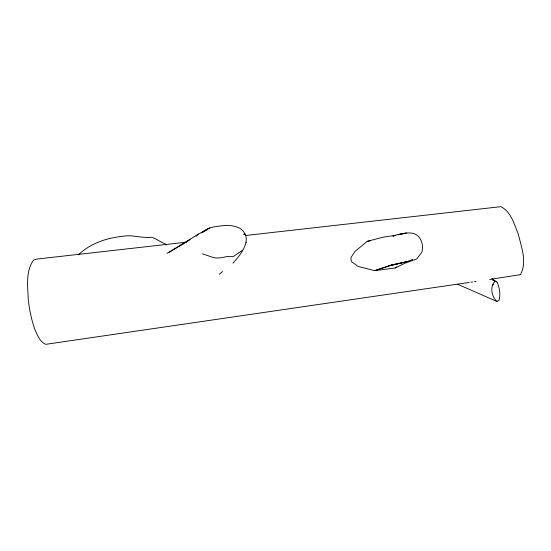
<?xml version="1.0" encoding="UTF-8"?>
<svg xmlns="http://www.w3.org/2000/svg" width="551" height="551" viewBox="0 0 551 551"><rect width="100%" height="100%" fill="white"/><g stroke="black" fill="none" stroke-linecap="round" stroke-linejoin="round"><path stroke-width="0.83" d="M232.97 263.192C241.014 254.286 254.259 238.163 239.823 228.245C235.222 226.027 229.946 225.07 224.856 225.442C216.502 226.578 208.56 226.399 201.838 232.722M496.582 281.823L495.246 281.189C489.467 286.079 491.63 296.941 496.878 301.459L498.986 300.364C500.811 294.496 499.482 287.994 497.284 282.408L492.091 279.426M246.104 242.53L246.18 242.254M196.122 236.303L198.291 234.168L209.903 227.9M492.38 285.501L493.269 284.633L492.408 285.37M393.462 236.028L395.79 235.27L383.344 237.137L367.186 241.338L354.748 251.704L350.842 257.799L351.373 261.525L358.081 266.429L374.577 270.651L395.191 267.958L404.503 263.412L416.825 258.867L421.839 252.2C423.12 247.64 422.589 242.557 420.027 238.528C415.502 230.711 405.199 232.729 398.077 234.685L406.273 233.128L396.816 234.843L392.842 236.179M219.36 274.164L222.604 271.547M395.191 267.958L396.534 266.953M78.449 254.824C91.797 241.965 110.083 237.033 128.08 235.752C135.959 235.849 143.611 238.142 151.539 237.247C156.567 238.555 160.396 242.247 165.272 243.852L166.285 245.181M167.015 253.391L198.291 234.168M180.583 245.443L182.78 244.127M184.248 243.246L190.109 239.74M168.53 252.675L180.232 245.712M181.692 244.844L183.882 243.535M186.08 242.233L187.54 241.359M202.899 232.219L207.286 229.609M242.833 250.078L233.101 256.697L226.819 256.559L221.764 257.723L217.39 258.04L213.788 257.668L202.431 253.804M412.692 259.445L406.831 261.732L388.937 265.747L408.229 261.36L390.404 265.499L374.577 270.651L392.078 264.852M392.904 264.638L394.557 264.204M396.203 263.771L398.676 263.123M367.186 241.338L370.403 240.835M469.3 282.436L45.747 344.334C39.892 341.985 37.702 335.504 35.188 330.263C31.524 320.338 29.451 309.938 28.239 299.455C27.812 286.417 25.394 271.071 33.721 259.927L36.965 259.053L185.632 242.268M471.002 282.188L472.703 281.94M474.404 281.692L476.105 281.444M489.715 279.453L520.447 274.632C527.362 262.138 521.301 246.683 518.195 233.803C514.152 224.147 511.004 211.694 500.914 206.666L245.443 235.518M245.03 234.175L243.625 234.182L245.181 234.43M457.564 284.206L496.878 301.459M492.725 279.942L495.693 281.568M491.981 278.558L495.246 281.189"/></g></svg>
